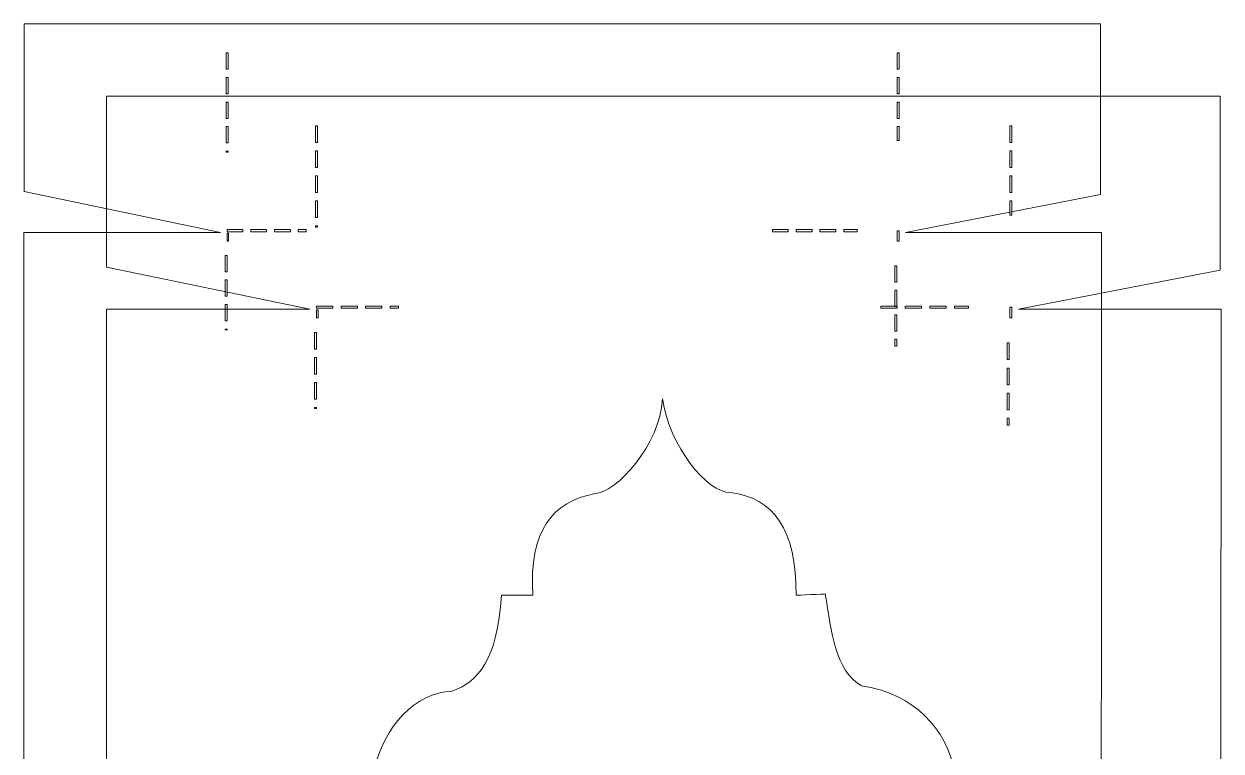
# Model space of a CAD drawing. Header units: centimetres. Extents: x -11.4 to 11.4, y -13.5 to 13.5.
# Drawn here: x 0.28 to 11.36, y 6.73 to 13.46 of the extents above; entities that cross this region are included whole.
import ezdxf

# ---------------------------------------------------------------- set-up
doc = ezdxf.new("R2010")
doc.units = ezdxf.units.CM
doc.header["$MEASUREMENT"] = 0
doc.layers.add('Layer 1', color=7, linetype='Continuous')

msp = doc.modelspace()

# ---------------------------------------------------------------- linework, layer by layer
at = {"layer": 'Layer 1', "color": 238, "lineweight": 18}
for points, knots in [([(0.28328, 13.45996), (0.28328, 13.45996), (0.28328, 11.90787), (0.28328, 11.90787), (0.28328, 11.90787), (0.28328, 11.90787), (2.10074, 11.52902), (2.10074, 11.52902), (2.10074, 11.52902), (2.10074, 11.52902), (0.28042, 11.52783), (0.28042, 11.52783), (0.28042, 11.52783), (0.28042, 11.52783), (0.28042, 2.8578), (0.28042, 2.8578), (0.28042, 2.8578), (0.28042, 2.8578), (2.09502, 2.8578), (2.09502, 2.8578), (2.09502, 2.8578), (2.09502, 2.8578), (0.28328, 2.48012), (0.28328, 2.48012), (0.28328, 2.48012), (0.28328, 2.48012), (0.28328, 0.92804), (0.28328, 0.92804), (0.28328, 0.92804), (0.28328, 0.92804), (10.2424, 0.92804), (10.2424, 0.92804), (10.2424, 0.92804), (10.2424, 0.92804), (10.24354, 2.50672), (10.24354, 2.50672), (10.24354, 2.50672), (10.24354, 2.50672), (8.45183, 2.8578), (8.45183, 2.8578), (8.45183, 2.8578), (8.45183, 2.8578), (10.24812, 2.8578), (10.24812, 2.8578), (10.24812, 2.8578), (10.24812, 2.8578), (10.25155, 11.52902), (10.25155, 11.52902), (10.25155, 11.52902), (10.25155, 11.52902), (8.43981, 11.52783), (8.43981, 11.52783), (8.43981, 11.52783), (8.43981, 11.52783), (10.24353, 11.88069), (10.24353, 11.88069), (10.24353, 11.88069), (10.24353, 11.88069), (10.24239, 13.45996), (10.24239, 13.45996), (10.24239, 13.45996), (10.24239, 13.45996), (0.28327, 13.45996), (0.28327, 13.45996), (0.28327, 13.45996), (0.28327, 13.45996), (0.28328, 13.45996), (0.28328, 13.45996)], [0, 0, 0, 0, 0.05555556, 0.05555556, 0.05555556, 0.05555556, 0.11111111, 0.11111111, 0.11111111, 0.11111111, 0.16666667, 0.16666667, 0.16666667, 0.16666667, 0.22222222, 0.22222222, 0.22222222, 0.22222222, 0.27777778, 0.27777778, 0.27777778, 0.27777778, 0.33333333, 0.33333333, 0.33333333, 0.33333333, 0.38888889, 0.38888889, 0.38888889, 0.38888889, 0.44444444, 0.44444444, 0.44444444, 0.44444444, 0.5, 0.5, 0.5, 0.5, 0.55555556, 0.55555556, 0.55555556, 0.55555556, 0.61111111, 0.61111111, 0.61111111, 0.61111111, 0.66666667, 0.66666667, 0.66666667, 0.66666667, 0.72222222, 0.72222222, 0.72222222, 0.72222222, 0.77777778, 0.77777778, 0.77777778, 0.77777778, 0.83333333, 0.83333333, 0.83333333, 0.83333333, 0.88888889, 0.88888889, 0.88888889, 0.88888889, 1, 1, 1, 1]), ([(2.15108, 13.19103), (2.15108, 13.19103), (2.16939, 13.19103), (2.16939, 13.19103), (2.16939, 13.19103), (2.16939, 13.19103), (2.16939, 13.03972), (2.16939, 13.03972), (2.16939, 13.03972), (2.16939, 13.03972), (2.15108, 13.03972), (2.15108, 13.03972), (2.15108, 13.03972), (2.15108, 13.03972), (2.15108, 13.19103), (2.15108, 13.19103)], [0, 0, 0, 0, 0.2, 0.2, 0.2, 0.2, 0.4, 0.4, 0.4, 0.4, 0.6, 0.6, 0.6, 0.6, 1, 1, 1, 1]), ([(8.36202, 13.19103), (8.36202, 13.19103), (8.38033, 13.19103), (8.38033, 13.19103), (8.38033, 13.19103), (8.38033, 13.19103), (8.38033, 13.03972), (8.38033, 13.03972), (8.38033, 13.03972), (8.38033, 13.03972), (8.36202, 13.03972), (8.36202, 13.03972), (8.36202, 13.03972), (8.36202, 13.03972), (8.36202, 13.19103), (8.36202, 13.19103)], [0, 0, 0, 0, 0.2, 0.2, 0.2, 0.2, 0.4, 0.4, 0.4, 0.4, 0.6, 0.6, 0.6, 0.6, 1, 1, 1, 1]), ([(2.15108, 12.96407), (2.15108, 12.96407), (2.16939, 12.96407), (2.16939, 12.96407), (2.16939, 12.96407), (2.16939, 12.96407), (2.16939, 12.81276), (2.16939, 12.81276), (2.16939, 12.81276), (2.16939, 12.81276), (2.15108, 12.81276), (2.15108, 12.81276), (2.15108, 12.81276), (2.15108, 12.81276), (2.15108, 12.96407), (2.15108, 12.96407)], [0, 0, 0, 0, 0.2, 0.2, 0.2, 0.2, 0.4, 0.4, 0.4, 0.4, 0.6, 0.6, 0.6, 0.6, 1, 1, 1, 1]), ([(8.36202, 12.96407), (8.36202, 12.96407), (8.38033, 12.96407), (8.38033, 12.96407), (8.38033, 12.96407), (8.38033, 12.96407), (8.38033, 12.81276), (8.38033, 12.81276), (8.38033, 12.81276), (8.38033, 12.81276), (8.36202, 12.81276), (8.36202, 12.81276), (8.36202, 12.81276), (8.36202, 12.81276), (8.36202, 12.96407), (8.36202, 12.96407)], [0, 0, 0, 0, 0.2, 0.2, 0.2, 0.2, 0.4, 0.4, 0.4, 0.4, 0.6, 0.6, 0.6, 0.6, 1, 1, 1, 1]), ([(2.15108, 12.73711), (2.15108, 12.73711), (2.16939, 12.73711), (2.16939, 12.73711), (2.16939, 12.73711), (2.16939, 12.73711), (2.16939, 12.5858), (2.16939, 12.5858), (2.16939, 12.5858), (2.16939, 12.5858), (2.15108, 12.5858), (2.15108, 12.5858), (2.15108, 12.5858), (2.15108, 12.5858), (2.15108, 12.73711), (2.15108, 12.73711)], [0, 0, 0, 0, 0.2, 0.2, 0.2, 0.2, 0.4, 0.4, 0.4, 0.4, 0.6, 0.6, 0.6, 0.6, 1, 1, 1, 1]), ([(8.36202, 12.73711), (8.36202, 12.73711), (8.38033, 12.73711), (8.38033, 12.73711), (8.38033, 12.73711), (8.38033, 12.73711), (8.38033, 12.5858), (8.38033, 12.5858), (8.38033, 12.5858), (8.38033, 12.5858), (8.36202, 12.5858), (8.36202, 12.5858), (8.36202, 12.5858), (8.36202, 12.5858), (8.36202, 12.73711), (8.36202, 12.73711)], [0, 0, 0, 0, 0.2, 0.2, 0.2, 0.2, 0.4, 0.4, 0.4, 0.4, 0.6, 0.6, 0.6, 0.6, 1, 1, 1, 1]), ([(2.15108, 12.51015), (2.15108, 12.51015), (2.16939, 12.51015), (2.16939, 12.51015), (2.16939, 12.51015), (2.16939, 12.51015), (2.16939, 12.35884), (2.16939, 12.35884), (2.16939, 12.35884), (2.16939, 12.35884), (2.15108, 12.35884), (2.15108, 12.35884), (2.15108, 12.35884), (2.15108, 12.35884), (2.15108, 12.51015), (2.15108, 12.51015)], [0, 0, 0, 0, 0.2, 0.2, 0.2, 0.2, 0.4, 0.4, 0.4, 0.4, 0.6, 0.6, 0.6, 0.6, 1, 1, 1, 1]), ([(8.36202, 12.51015), (8.36202, 12.51015), (8.38033, 12.51015), (8.38033, 12.51015), (8.38033, 12.51015), (8.38033, 12.51015), (8.38033, 12.38071), (8.38033, 12.38071), (8.38033, 12.38071), (8.38033, 12.38071), (8.36202, 12.38071), (8.36202, 12.38071), (8.36202, 12.38071), (8.36202, 12.38071), (8.36202, 12.51015), (8.36202, 12.51015)], [0, 0, 0, 0, 0.2, 0.2, 0.2, 0.2, 0.4, 0.4, 0.4, 0.4, 0.6, 0.6, 0.6, 0.6, 1, 1, 1, 1]), ([(2.15108, 12.28319), (2.15108, 12.28319), (2.16939, 12.28319), (2.16939, 12.28319), (2.16939, 12.28319), (2.16939, 12.28319), (2.16939, 12.27255), (2.16939, 12.27255), (2.16939, 12.27255), (2.16939, 12.27255), (2.15108, 12.27255), (2.15108, 12.27255), (2.15108, 12.27255), (2.15108, 12.27255), (2.15108, 12.28319), (2.15108, 12.28319)], [0, 0, 0, 0, 0.2, 0.2, 0.2, 0.2, 0.4, 0.4, 0.4, 0.4, 0.6, 0.6, 0.6, 0.6, 1, 1, 1, 1]), ([(2.16024, 11.55561), (2.16024, 11.55561), (2.30669, 11.55561), (2.30669, 11.55561), (2.30669, 11.55561), (2.30669, 11.55561), (2.30669, 11.5367), (2.30669, 11.5367), (2.30669, 11.5367), (2.30669, 11.5367), (2.16024, 11.5367), (2.16024, 11.5367), (2.16024, 11.5367), (2.16024, 11.5367), (2.16024, 11.55561), (2.16024, 11.55561)], [0, 0, 0, 0, 0.2, 0.2, 0.2, 0.2, 0.4, 0.4, 0.4, 0.4, 0.6, 0.6, 0.6, 0.6, 1, 1, 1, 1]), ([(2.16024, 11.52192), (2.16024, 11.52192), (2.17454, 11.52192), (2.17454, 11.52192), (2.17454, 11.52192), (2.17454, 11.52192), (2.17454, 11.4504), (2.17454, 11.4504), (2.17454, 11.4504), (2.17454, 11.4504), (2.16024, 11.4504), (2.16024, 11.4504), (2.16024, 11.4504), (2.16024, 11.4504), (2.16024, 11.52192), (2.16024, 11.52192)], [0, 0, 0, 0, 0.2, 0.2, 0.2, 0.2, 0.4, 0.4, 0.4, 0.4, 0.6, 0.6, 0.6, 0.6, 1, 1, 1, 1]), ([(2.37991, 11.55561), (2.37991, 11.55561), (2.52636, 11.55561), (2.52636, 11.55561), (2.52636, 11.55561), (2.52636, 11.55561), (2.52636, 11.5367), (2.52636, 11.5367), (2.52636, 11.5367), (2.52636, 11.5367), (2.37991, 11.5367), (2.37991, 11.5367), (2.37991, 11.5367), (2.37991, 11.5367), (2.37991, 11.55561), (2.37991, 11.55561)], [0, 0, 0, 0, 0.2, 0.2, 0.2, 0.2, 0.4, 0.4, 0.4, 0.4, 0.6, 0.6, 0.6, 0.6, 1, 1, 1, 1]), ([(2.59959, 11.55561), (2.59959, 11.55561), (2.74604, 11.55561), (2.74604, 11.55561), (2.74604, 11.55561), (2.74604, 11.55561), (2.74604, 11.5367), (2.74604, 11.5367), (2.74604, 11.5367), (2.74604, 11.5367), (2.59959, 11.5367), (2.59959, 11.5367), (2.59959, 11.5367), (2.59959, 11.5367), (2.59959, 11.55561), (2.59959, 11.55561)], [0, 0, 0, 0, 0.2, 0.2, 0.2, 0.2, 0.4, 0.4, 0.4, 0.4, 0.6, 0.6, 0.6, 0.6, 1, 1, 1, 1]), ([(2.81926, 11.55561), (2.81926, 11.55561), (2.89249, 11.55561), (2.89249, 11.55561), (2.89249, 11.55561), (2.89249, 11.55561), (2.89249, 11.5367), (2.89249, 11.5367), (2.89249, 11.5367), (2.89249, 11.5367), (2.81926, 11.5367), (2.81926, 11.5367), (2.81926, 11.5367), (2.81926, 11.5367), (2.81926, 11.55561), (2.81926, 11.55561)], [0, 0, 0, 0, 0.2, 0.2, 0.2, 0.2, 0.4, 0.4, 0.4, 0.4, 0.6, 0.6, 0.6, 0.6, 1, 1, 1, 1]), ([(7.20759, 11.55561), (7.20759, 11.55561), (7.35404, 11.55561), (7.35404, 11.55561), (7.35404, 11.55561), (7.35404, 11.55561), (7.35404, 11.5367), (7.35404, 11.5367), (7.35404, 11.5367), (7.35404, 11.5367), (7.20759, 11.5367), (7.20759, 11.5367), (7.20759, 11.5367), (7.20759, 11.5367), (7.20759, 11.55561), (7.20759, 11.55561)], [0, 0, 0, 0, 0.2, 0.2, 0.2, 0.2, 0.4, 0.4, 0.4, 0.4, 0.6, 0.6, 0.6, 0.6, 1, 1, 1, 1]), ([(7.42726, 11.55561), (7.42726, 11.55561), (7.57371, 11.55561), (7.57371, 11.55561), (7.57371, 11.55561), (7.57371, 11.55561), (7.57371, 11.5367), (7.57371, 11.5367), (7.57371, 11.5367), (7.57371, 11.5367), (7.42726, 11.5367), (7.42726, 11.5367), (7.42726, 11.5367), (7.42726, 11.5367), (7.42726, 11.55561), (7.42726, 11.55561)], [0, 0, 0, 0, 0.2, 0.2, 0.2, 0.2, 0.4, 0.4, 0.4, 0.4, 0.6, 0.6, 0.6, 0.6, 1, 1, 1, 1]), ([(7.64693, 11.55561), (7.64693, 11.55561), (7.79338, 11.55561), (7.79338, 11.55561), (7.79338, 11.55561), (7.79338, 11.55561), (7.79338, 11.5367), (7.79338, 11.5367), (7.79338, 11.5367), (7.79338, 11.5367), (7.64693, 11.5367), (7.64693, 11.5367), (7.64693, 11.5367), (7.64693, 11.5367), (7.64693, 11.55561), (7.64693, 11.55561)], [0, 0, 0, 0, 0.2, 0.2, 0.2, 0.2, 0.4, 0.4, 0.4, 0.4, 0.6, 0.6, 0.6, 0.6, 1, 1, 1, 1]), ([(7.86661, 11.55561), (7.86661, 11.55561), (7.99247, 11.55561), (7.99247, 11.55561), (7.99247, 11.55561), (7.99247, 11.55561), (7.99247, 11.5367), (7.99247, 11.5367), (7.99247, 11.5367), (7.99247, 11.5367), (7.86661, 11.5367), (7.86661, 11.5367), (7.86661, 11.5367), (7.86661, 11.5367), (7.86661, 11.55561), (7.86661, 11.55561)], [0, 0, 0, 0, 0.2, 0.2, 0.2, 0.2, 0.4, 0.4, 0.4, 0.4, 0.6, 0.6, 0.6, 0.6, 1, 1, 1, 1]), ([(8.36202, 11.54616), (8.36202, 11.54616), (8.38033, 11.54616), (8.38033, 11.54616), (8.38033, 11.54616), (8.38033, 11.54616), (8.38033, 11.45041), (8.38033, 11.45041), (8.38033, 11.45041), (8.38033, 11.45041), (8.36202, 11.45041), (8.36202, 11.45041), (8.36202, 11.45041), (8.36202, 11.45041), (8.36202, 11.54616), (8.36202, 11.54616)], [0, 0, 0, 0, 0.2, 0.2, 0.2, 0.2, 0.4, 0.4, 0.4, 0.4, 0.6, 0.6, 0.6, 0.6, 1, 1, 1, 1]), ([(2.14365, 11.31683), (2.14365, 11.31683), (2.16195, 11.31683), (2.16195, 11.31683), (2.16195, 11.31683), (2.16195, 11.31683), (2.16195, 11.16552), (2.16195, 11.16552), (2.16195, 11.16552), (2.16195, 11.16552), (2.14365, 11.16552), (2.14365, 11.16552), (2.14365, 11.16552), (2.14365, 11.16552), (2.14365, 11.31683), (2.14365, 11.31683)], [0, 0, 0, 0, 0.2, 0.2, 0.2, 0.2, 0.4, 0.4, 0.4, 0.4, 0.6, 0.6, 0.6, 0.6, 1, 1, 1, 1]), ([(8.33856, 11.22167), (8.33856, 11.22167), (8.35686, 11.22167), (8.35686, 11.22167), (8.35686, 11.22167), (8.35686, 11.22167), (8.35686, 11.07036), (8.35686, 11.07036), (8.35686, 11.07036), (8.35686, 11.07036), (8.33856, 11.07036), (8.33856, 11.07036), (8.33856, 11.07036), (8.33856, 11.07036), (8.33856, 11.22167), (8.33856, 11.22167)], [0, 0, 0, 0, 0.2, 0.2, 0.2, 0.2, 0.4, 0.4, 0.4, 0.4, 0.6, 0.6, 0.6, 0.6, 1, 1, 1, 1]), ([(2.14365, 11.08987), (2.14365, 11.08987), (2.16195, 11.08987), (2.16195, 11.08987), (2.16195, 11.08987), (2.16195, 11.08987), (2.16195, 10.93857), (2.16195, 10.93857), (2.16195, 10.93857), (2.16195, 10.93857), (2.14365, 10.93857), (2.14365, 10.93857), (2.14365, 10.93857), (2.14365, 10.93857), (2.14365, 11.08987), (2.14365, 11.08987)], [0, 0, 0, 0, 0.2, 0.2, 0.2, 0.2, 0.4, 0.4, 0.4, 0.4, 0.6, 0.6, 0.6, 0.6, 1, 1, 1, 1]), ([(8.33856, 10.99471), (8.33856, 10.99471), (8.35686, 10.99471), (8.35686, 10.99471), (8.35686, 10.99471), (8.35686, 10.99471), (8.35686, 10.8434), (8.35686, 10.8434), (8.35686, 10.8434), (8.35686, 10.8434), (8.33856, 10.8434), (8.33856, 10.8434), (8.33856, 10.8434), (8.33856, 10.8434), (8.33856, 10.99471), (8.33856, 10.99471)], [0, 0, 0, 0, 0.2, 0.2, 0.2, 0.2, 0.4, 0.4, 0.4, 0.4, 0.6, 0.6, 0.6, 0.6, 1, 1, 1, 1]), ([(2.14365, 10.86291), (2.14365, 10.86291), (2.16195, 10.86291), (2.16195, 10.86291), (2.16195, 10.86291), (2.16195, 10.86291), (2.16195, 10.7116), (2.16195, 10.7116), (2.16195, 10.7116), (2.16195, 10.7116), (2.14365, 10.7116), (2.14365, 10.7116), (2.14365, 10.7116), (2.14365, 10.7116), (2.14365, 10.86291), (2.14365, 10.86291)], [0, 0, 0, 0, 0.2, 0.2, 0.2, 0.2, 0.4, 0.4, 0.4, 0.4, 0.6, 0.6, 0.6, 0.6, 1, 1, 1, 1]), ([(8.33856, 10.76775), (8.33856, 10.76775), (8.35686, 10.76775), (8.35686, 10.76775), (8.35686, 10.76775), (8.35686, 10.76775), (8.35686, 10.61644), (8.35686, 10.61644), (8.35686, 10.61644), (8.35686, 10.61644), (8.33856, 10.61644), (8.33856, 10.61644), (8.33856, 10.61644), (8.33856, 10.61644), (8.33856, 10.76775), (8.33856, 10.76775)], [0, 0, 0, 0, 0.2, 0.2, 0.2, 0.2, 0.4, 0.4, 0.4, 0.4, 0.6, 0.6, 0.6, 0.6, 1, 1, 1, 1]), ([(2.14365, 10.63595), (2.14365, 10.63595), (2.16195, 10.63595), (2.16195, 10.63595), (2.16195, 10.63595), (2.16195, 10.63595), (2.16195, 10.62886), (2.16195, 10.62886), (2.16195, 10.62886), (2.16195, 10.62886), (2.14365, 10.62886), (2.14365, 10.62886), (2.14365, 10.62886), (2.14365, 10.62886), (2.14365, 10.63595), (2.14365, 10.63595)], [0, 0, 0, 0, 0.2, 0.2, 0.2, 0.2, 0.4, 0.4, 0.4, 0.4, 0.6, 0.6, 0.6, 0.6, 1, 1, 1, 1]), ([(8.33856, 10.54079), (8.33856, 10.54079), (8.35686, 10.54079), (8.35686, 10.54079), (8.35686, 10.54079), (8.35686, 10.54079), (8.35686, 10.47636), (8.35686, 10.47636), (8.35686, 10.47636), (8.35686, 10.47636), (8.33856, 10.47636), (8.33856, 10.47636), (8.33856, 10.47636), (8.33856, 10.47636), (8.33856, 10.54079), (8.33856, 10.54079)], [0, 0, 0, 0, 0.2, 0.2, 0.2, 0.2, 0.4, 0.4, 0.4, 0.4, 0.6, 0.6, 0.6, 0.6, 1, 1, 1, 1])]:
    msp.add_open_spline(points, degree=3, knots=knots, dxfattribs=at)
at = {"layer": 'Layer 1', "color": 234, "lineweight": 18}
for points, knots in [([(1.04545, 12.79148), (1.04545, 12.79148), (1.04545, 11.20689), (1.04545, 11.20689), (1.04545, 11.20689), (1.04545, 11.20689), (2.92612, 10.82059), (2.92612, 10.82059), (2.92612, 10.82059), (2.92612, 10.82059), (1.04291, 10.81932), (1.04291, 10.81932), (1.04291, 10.81932), (1.04291, 10.81932), (1.04291, 1.96749), (1.04291, 1.96749), (1.04291, 1.96749), (1.04291, 1.96749), (2.91977, 1.96749), (2.91977, 1.96749), (2.91977, 1.96749), (2.91977, 1.96749), (1.04546, 1.58246), (1.04546, 1.58246), (1.04546, 1.58246), (1.04546, 1.58246), (1.04546, -0.00213), (1.04546, -0.00213), (1.04546, -0.00213), (1.04546, -0.00213), (11.34909, -0.00213), (11.34909, -0.00213), (11.34909, -0.00213), (11.34909, -0.00213), (11.35036, 1.60914), (11.35036, 1.60914), (11.35036, 1.60914), (11.35036, 1.60914), (9.49638, 1.96748), (9.49638, 1.96748), (9.49638, 1.96748), (9.49638, 1.96748), (11.35481, 1.96748), (11.35481, 1.96748), (11.35481, 1.96748), (11.35481, 1.96748), (11.35862, 10.82058), (11.35862, 10.82058), (11.35862, 10.82058), (11.35862, 10.82058), (9.48431, 10.81931), (9.48431, 10.81931), (9.48431, 10.81931), (9.48431, 10.81931), (11.35036, 11.17956), (11.35036, 11.17956), (11.35036, 11.17956), (11.35036, 11.17956), (11.34909, 12.79147), (11.34909, 12.79147), (11.34909, 12.79147), (11.34909, 12.79147), (1.04546, 12.79147), (1.04546, 12.79147), (1.04546, 12.79147), (1.04546, 12.79147), (1.04545, 12.79148), (1.04545, 12.79148)], [0, 0, 0, 0, 0.05555556, 0.05555556, 0.05555556, 0.05555556, 0.11111111, 0.11111111, 0.11111111, 0.11111111, 0.16666667, 0.16666667, 0.16666667, 0.16666667, 0.22222222, 0.22222222, 0.22222222, 0.22222222, 0.27777778, 0.27777778, 0.27777778, 0.27777778, 0.33333333, 0.33333333, 0.33333333, 0.33333333, 0.38888889, 0.38888889, 0.38888889, 0.38888889, 0.44444444, 0.44444444, 0.44444444, 0.44444444, 0.5, 0.5, 0.5, 0.5, 0.55555556, 0.55555556, 0.55555556, 0.55555556, 0.61111111, 0.61111111, 0.61111111, 0.61111111, 0.66666667, 0.66666667, 0.66666667, 0.66666667, 0.72222222, 0.72222222, 0.72222222, 0.72222222, 0.77777778, 0.77777778, 0.77777778, 0.77777778, 0.83333333, 0.83333333, 0.83333333, 0.83333333, 0.88888889, 0.88888889, 0.88888889, 0.88888889, 1, 1, 1, 1]), ([(2.97822, 12.517), (2.97822, 12.517), (2.99728, 12.517), (2.99728, 12.517), (2.99728, 12.517), (2.99728, 12.517), (2.99728, 12.36261), (2.99728, 12.36261), (2.99728, 12.36261), (2.99728, 12.36261), (2.97822, 12.36261), (2.97822, 12.36261), (2.97822, 12.36261), (2.97822, 12.36261), (2.97822, 12.517), (2.97822, 12.517)], [0, 0, 0, 0, 0.2, 0.2, 0.2, 0.2, 0.4, 0.4, 0.4, 0.4, 0.6, 0.6, 0.6, 0.6, 1, 1, 1, 1]), ([(9.40361, 12.517), (9.40361, 12.517), (9.42267, 12.517), (9.42267, 12.517), (9.42267, 12.517), (9.42267, 12.517), (9.42267, 12.36261), (9.42267, 12.36261), (9.42267, 12.36261), (9.42267, 12.36261), (9.40361, 12.36261), (9.40361, 12.36261), (9.40361, 12.36261), (9.40361, 12.36261), (9.40361, 12.517), (9.40361, 12.517)], [0, 0, 0, 0, 0.2, 0.2, 0.2, 0.2, 0.4, 0.4, 0.4, 0.4, 0.6, 0.6, 0.6, 0.6, 1, 1, 1, 1]), ([(2.97822, 12.28509), (2.97822, 12.28509), (2.99728, 12.28509), (2.99728, 12.28509), (2.99728, 12.28509), (2.99728, 12.28509), (2.99728, 12.1307), (2.99728, 12.1307), (2.99728, 12.1307), (2.99728, 12.1307), (2.97822, 12.1307), (2.97822, 12.1307), (2.97822, 12.1307), (2.97822, 12.1307), (2.97822, 12.28509), (2.97822, 12.28509)], [0, 0, 0, 0, 0.2, 0.2, 0.2, 0.2, 0.4, 0.4, 0.4, 0.4, 0.6, 0.6, 0.6, 0.6, 1, 1, 1, 1]), ([(9.40361, 12.28509), (9.40361, 12.28509), (9.42267, 12.28509), (9.42267, 12.28509), (9.42267, 12.28509), (9.42267, 12.28509), (9.42267, 12.1307), (9.42267, 12.1307), (9.42267, 12.1307), (9.42267, 12.1307), (9.40361, 12.1307), (9.40361, 12.1307), (9.40361, 12.1307), (9.40361, 12.1307), (9.40361, 12.28509), (9.40361, 12.28509)], [0, 0, 0, 0, 0.2, 0.2, 0.2, 0.2, 0.4, 0.4, 0.4, 0.4, 0.6, 0.6, 0.6, 0.6, 1, 1, 1, 1]), ([(2.97822, 12.05382), (2.97822, 12.05382), (2.99728, 12.05382), (2.99728, 12.05382), (2.99728, 12.05382), (2.99728, 12.05382), (2.99728, 11.89943), (2.99728, 11.89943), (2.99728, 11.89943), (2.99728, 11.89943), (2.97822, 11.89943), (2.97822, 11.89943), (2.97822, 11.89943), (2.97822, 11.89943), (2.97822, 12.05382), (2.97822, 12.05382)], [0, 0, 0, 0, 0.2, 0.2, 0.2, 0.2, 0.4, 0.4, 0.4, 0.4, 0.6, 0.6, 0.6, 0.6, 1, 1, 1, 1]), ([(9.40361, 12.05382), (9.40361, 12.05382), (9.42267, 12.05382), (9.42267, 12.05382), (9.42267, 12.05382), (9.42267, 12.05382), (9.42267, 11.89943), (9.42267, 11.89943), (9.42267, 11.89943), (9.42267, 11.89943), (9.40361, 11.89943), (9.40361, 11.89943), (9.40361, 11.89943), (9.40361, 11.89943), (9.40361, 12.05382), (9.40361, 12.05382)], [0, 0, 0, 0, 0.2, 0.2, 0.2, 0.2, 0.4, 0.4, 0.4, 0.4, 0.6, 0.6, 0.6, 0.6, 1, 1, 1, 1]), ([(2.97822, 11.82192), (2.97822, 11.82192), (2.99728, 11.82192), (2.99728, 11.82192), (2.99728, 11.82192), (2.99728, 11.82192), (2.99728, 11.66753), (2.99728, 11.66753), (2.99728, 11.66753), (2.99728, 11.66753), (2.97822, 11.66753), (2.97822, 11.66753), (2.97822, 11.66753), (2.97822, 11.66753), (2.97822, 11.82192), (2.97822, 11.82192)], [0, 0, 0, 0, 0.2, 0.2, 0.2, 0.2, 0.4, 0.4, 0.4, 0.4, 0.6, 0.6, 0.6, 0.6, 1, 1, 1, 1]), ([(9.40361, 11.82192), (9.40361, 11.82192), (9.42267, 11.82192), (9.42267, 11.82192), (9.42267, 11.82192), (9.42267, 11.82192), (9.42267, 11.68977), (9.42267, 11.68977), (9.42267, 11.68977), (9.42267, 11.68977), (9.40361, 11.68977), (9.40361, 11.68977), (9.40361, 11.68977), (9.40361, 11.68977), (9.40361, 11.82192), (9.40361, 11.82192)], [0, 0, 0, 0, 0.2, 0.2, 0.2, 0.2, 0.4, 0.4, 0.4, 0.4, 0.6, 0.6, 0.6, 0.6, 1, 1, 1, 1]), ([(2.97822, 11.59001), (2.97822, 11.59001), (2.99728, 11.59001), (2.99728, 11.59001), (2.99728, 11.59001), (2.99728, 11.59001), (2.99728, 11.57921), (2.99728, 11.57921), (2.99728, 11.57921), (2.99728, 11.57921), (2.97822, 11.57921), (2.97822, 11.57921), (2.97822, 11.57921), (2.97822, 11.57921), (2.97822, 11.59001), (2.97822, 11.59001)], [0, 0, 0, 0, 0.2, 0.2, 0.2, 0.2, 0.4, 0.4, 0.4, 0.4, 0.6, 0.6, 0.6, 0.6, 1, 1, 1, 1]), ([(2.98775, 10.84728), (2.98775, 10.84728), (3.13897, 10.84728), (3.13897, 10.84728), (3.13897, 10.84728), (3.13897, 10.84728), (3.13897, 10.82822), (3.13897, 10.82822), (3.13897, 10.82822), (3.13897, 10.82822), (2.98775, 10.82822), (2.98775, 10.82822), (2.98775, 10.82822), (2.98775, 10.82822), (2.98775, 10.84728), (2.98775, 10.84728)], [0, 0, 0, 0, 0.2, 0.2, 0.2, 0.2, 0.4, 0.4, 0.4, 0.4, 0.6, 0.6, 0.6, 0.6, 1, 1, 1, 1]), ([(2.98775, 10.81297), (2.98775, 10.81297), (3.00236, 10.81297), (3.00236, 10.81297), (3.00236, 10.81297), (3.00236, 10.81297), (3.00236, 10.7399), (3.00236, 10.7399), (3.00236, 10.7399), (3.00236, 10.7399), (2.98775, 10.7399), (2.98775, 10.7399), (2.98775, 10.7399), (2.98775, 10.7399), (2.98775, 10.81297), (2.98775, 10.81297)], [0, 0, 0, 0, 0.2, 0.2, 0.2, 0.2, 0.4, 0.4, 0.4, 0.4, 0.6, 0.6, 0.6, 0.6, 1, 1, 1, 1]), ([(3.21458, 10.84728), (3.21458, 10.84728), (3.36643, 10.84728), (3.36643, 10.84728), (3.36643, 10.84728), (3.36643, 10.84728), (3.36643, 10.82822), (3.36643, 10.82822), (3.36643, 10.82822), (3.36643, 10.82822), (3.21458, 10.82822), (3.21458, 10.82822), (3.21458, 10.82822), (3.21458, 10.82822), (3.21458, 10.84728), (3.21458, 10.84728)], [0, 0, 0, 0, 0.2, 0.2, 0.2, 0.2, 0.4, 0.4, 0.4, 0.4, 0.6, 0.6, 0.6, 0.6, 1, 1, 1, 1]), ([(3.44203, 10.84728), (3.44203, 10.84728), (3.59388, 10.84728), (3.59388, 10.84728), (3.59388, 10.84728), (3.59388, 10.84728), (3.59388, 10.82822), (3.59388, 10.82822), (3.59388, 10.82822), (3.59388, 10.82822), (3.44203, 10.82822), (3.44203, 10.82822), (3.44203, 10.82822), (3.44203, 10.82822), (3.44203, 10.84728), (3.44203, 10.84728)], [0, 0, 0, 0, 0.2, 0.2, 0.2, 0.2, 0.4, 0.4, 0.4, 0.4, 0.6, 0.6, 0.6, 0.6, 1, 1, 1, 1]), ([(3.66949, 10.84728), (3.66949, 10.84728), (3.7451, 10.84728), (3.7451, 10.84728), (3.7451, 10.84728), (3.7451, 10.84728), (3.7451, 10.82822), (3.7451, 10.82822), (3.7451, 10.82822), (3.7451, 10.82822), (3.66949, 10.82822), (3.66949, 10.82822), (3.66949, 10.82822), (3.66949, 10.82822), (3.66949, 10.84728), (3.66949, 10.84728)], [0, 0, 0, 0, 0.2, 0.2, 0.2, 0.2, 0.4, 0.4, 0.4, 0.4, 0.6, 0.6, 0.6, 0.6, 1, 1, 1, 1]), ([(8.20914, 10.84728), (8.20914, 10.84728), (8.36099, 10.84728), (8.36099, 10.84728), (8.36099, 10.84728), (8.36099, 10.84728), (8.36099, 10.82822), (8.36099, 10.82822), (8.36099, 10.82822), (8.36099, 10.82822), (8.20914, 10.82822), (8.20914, 10.82822), (8.20914, 10.82822), (8.20914, 10.82822), (8.20914, 10.84728), (8.20914, 10.84728)], [0, 0, 0, 0, 0.2, 0.2, 0.2, 0.2, 0.4, 0.4, 0.4, 0.4, 0.6, 0.6, 0.6, 0.6, 1, 1, 1, 1]), ([(8.4366, 10.84728), (8.4366, 10.84728), (8.58782, 10.84728), (8.58782, 10.84728), (8.58782, 10.84728), (8.58782, 10.84728), (8.58782, 10.82822), (8.58782, 10.82822), (8.58782, 10.82822), (8.58782, 10.82822), (8.4366, 10.82822), (8.4366, 10.82822), (8.4366, 10.82822), (8.4366, 10.82822), (8.4366, 10.84728), (8.4366, 10.84728)], [0, 0, 0, 0, 0.2, 0.2, 0.2, 0.2, 0.4, 0.4, 0.4, 0.4, 0.6, 0.6, 0.6, 0.6, 1, 1, 1, 1]), ([(8.66406, 10.84728), (8.66406, 10.84728), (8.81528, 10.84728), (8.81528, 10.84728), (8.81528, 10.84728), (8.81528, 10.84728), (8.81528, 10.82822), (8.81528, 10.82822), (8.81528, 10.82822), (8.81528, 10.82822), (8.66406, 10.82822), (8.66406, 10.82822), (8.66406, 10.82822), (8.66406, 10.82822), (8.66406, 10.84728), (8.66406, 10.84728)], [0, 0, 0, 0, 0.2, 0.2, 0.2, 0.2, 0.4, 0.4, 0.4, 0.4, 0.6, 0.6, 0.6, 0.6, 1, 1, 1, 1]), ([(8.89088, 10.84728), (8.89088, 10.84728), (9.02113, 10.84728), (9.02113, 10.84728), (9.02113, 10.84728), (9.02113, 10.84728), (9.02113, 10.82822), (9.02113, 10.82822), (9.02113, 10.82822), (9.02113, 10.82822), (8.89088, 10.82822), (8.89088, 10.82822), (8.89088, 10.82822), (8.89088, 10.82822), (8.89088, 10.84728), (8.89088, 10.84728)], [0, 0, 0, 0, 0.2, 0.2, 0.2, 0.2, 0.4, 0.4, 0.4, 0.4, 0.6, 0.6, 0.6, 0.6, 1, 1, 1, 1]), ([(9.40361, 10.83775), (9.40361, 10.83775), (9.42267, 10.83775), (9.42267, 10.83775), (9.42267, 10.83775), (9.42267, 10.83775), (9.42267, 10.7399), (9.42267, 10.7399), (9.42267, 10.7399), (9.42267, 10.7399), (9.40361, 10.7399), (9.40361, 10.7399), (9.40361, 10.7399), (9.40361, 10.7399), (9.40361, 10.83775), (9.40361, 10.83775)], [0, 0, 0, 0, 0.2, 0.2, 0.2, 0.2, 0.4, 0.4, 0.4, 0.4, 0.6, 0.6, 0.6, 0.6, 1, 1, 1, 1]), ([(2.9706, 10.60393), (2.9706, 10.60393), (2.98902, 10.60393), (2.98902, 10.60393), (2.98902, 10.60393), (2.98902, 10.60393), (2.98902, 10.44954), (2.98902, 10.44954), (2.98902, 10.44954), (2.98902, 10.44954), (2.9706, 10.44954), (2.9706, 10.44954), (2.9706, 10.44954), (2.9706, 10.44954), (2.9706, 10.60393), (2.9706, 10.60393)], [0, 0, 0, 0, 0.2, 0.2, 0.2, 0.2, 0.4, 0.4, 0.4, 0.4, 0.6, 0.6, 0.6, 0.6, 1, 1, 1, 1]), ([(9.37947, 10.50672), (9.37947, 10.50672), (9.39853, 10.50672), (9.39853, 10.50672), (9.39853, 10.50672), (9.39853, 10.50672), (9.39853, 10.35233), (9.39853, 10.35233), (9.39853, 10.35233), (9.39853, 10.35233), (9.37947, 10.35233), (9.37947, 10.35233), (9.37947, 10.35233), (9.37947, 10.35233), (9.37947, 10.50672), (9.37947, 10.50672)], [0, 0, 0, 0, 0.2, 0.2, 0.2, 0.2, 0.4, 0.4, 0.4, 0.4, 0.6, 0.6, 0.6, 0.6, 1, 1, 1, 1]), ([(2.9706, 10.37203), (2.9706, 10.37203), (2.98902, 10.37203), (2.98902, 10.37203), (2.98902, 10.37203), (2.98902, 10.37203), (2.98902, 10.21764), (2.98902, 10.21764), (2.98902, 10.21764), (2.98902, 10.21764), (2.9706, 10.21764), (2.9706, 10.21764), (2.9706, 10.21764), (2.9706, 10.21764), (2.9706, 10.37203), (2.9706, 10.37203)], [0, 0, 0, 0, 0.2, 0.2, 0.2, 0.2, 0.4, 0.4, 0.4, 0.4, 0.6, 0.6, 0.6, 0.6, 1, 1, 1, 1]), ([(9.37947, 10.27482), (9.37947, 10.27482), (9.39853, 10.27482), (9.39853, 10.27482), (9.39853, 10.27482), (9.39853, 10.27482), (9.39853, 10.12043), (9.39853, 10.12043), (9.39853, 10.12043), (9.39853, 10.12043), (9.37947, 10.12043), (9.37947, 10.12043), (9.37947, 10.12043), (9.37947, 10.12043), (9.37947, 10.27482), (9.37947, 10.27482)], [0, 0, 0, 0, 0.2, 0.2, 0.2, 0.2, 0.4, 0.4, 0.4, 0.4, 0.6, 0.6, 0.6, 0.6, 1, 1, 1, 1]), ([(2.9706, 10.14012), (2.9706, 10.14012), (2.98902, 10.14012), (2.98902, 10.14012), (2.98902, 10.14012), (2.98902, 10.14012), (2.98902, 9.98573), (2.98902, 9.98573), (2.98902, 9.98573), (2.98902, 9.98573), (2.9706, 9.98573), (2.9706, 9.98573), (2.9706, 9.98573), (2.9706, 9.98573), (2.9706, 10.14012), (2.9706, 10.14012)], [0, 0, 0, 0, 0.2, 0.2, 0.2, 0.2, 0.4, 0.4, 0.4, 0.4, 0.6, 0.6, 0.6, 0.6, 1, 1, 1, 1]), ([(6.18933, 9.98891), (6.25064, 9.55736), (6.60416, 9.11542), (6.8177, 9.12228), (6.8177, 9.12228), (7.21616, 9.0733), (7.43228, 8.78057), (7.42574, 8.17178), (7.42574, 8.17178), (7.42703, 8.17183), (7.6964, 8.18321), (7.6964, 8.18321), (7.6964, 8.18321), (7.75453, 7.82703), (7.79095, 7.47411), (8.02679, 7.33437), (8.02679, 7.33437), (8.0268, 7.33437), (8.02678, 7.33373), (8.02679, 7.33373), (8.02679, 7.33373), (9.01166, 7.19915), (9.24044, 5.96438), (8.33558, 5.51469), (8.33558, 5.51469), (8.33558, 5.51469), (8.33558, 2.47767), (8.33558, 2.47767), (8.33558, 2.47767), (8.33558, 2.47767), (4.06533, 2.47767), (4.06533, 2.47767), (4.06533, 2.47767), (4.06533, 2.47767), (4.06533, 5.50452), (4.06533, 5.50452), (4.06533, 5.50452), (3.05458, 5.95399), (3.56759, 7.2707), (4.24196, 7.28353), (4.24196, 7.28353), (4.48333, 7.36914), (4.65921, 7.56678), (4.70005, 8.17176), (4.70005, 8.17176), (4.70091, 8.17176), (4.98851, 8.17176), (4.98851, 8.17176), (4.98851, 8.17176), (4.95684, 8.76752), (5.16776, 9.03857), (5.56669, 9.11209), (5.56669, 9.11209), (5.7544, 9.11547), (6.1727, 9.56693), (6.18934, 9.98889), (6.18934, 9.98889), (6.18934, 9.98889), (6.18933, 9.98891), (6.18933, 9.98891)], [0, 0, 0, 0, 0.0625, 0.0625, 0.0625, 0.0625, 0.125, 0.125, 0.125, 0.125, 0.1875, 0.1875, 0.1875, 0.1875, 0.25, 0.25, 0.25, 0.25, 0.3125, 0.3125, 0.3125, 0.3125, 0.375, 0.375, 0.375, 0.375, 0.4375, 0.4375, 0.4375, 0.4375, 0.5, 0.5, 0.5, 0.5, 0.5625, 0.5625, 0.5625, 0.5625, 0.625, 0.625, 0.625, 0.625, 0.6875, 0.6875, 0.6875, 0.6875, 0.75, 0.75, 0.75, 0.75, 0.8125, 0.8125, 0.8125, 0.8125, 0.875, 0.875, 0.875, 0.875, 1, 1, 1, 1]), ([(9.37947, 10.04291), (9.37947, 10.04291), (9.39853, 10.04291), (9.39853, 10.04291), (9.39853, 10.04291), (9.39853, 10.04291), (9.39853, 9.88852), (9.39853, 9.88852), (9.39853, 9.88852), (9.39853, 9.88852), (9.37947, 9.88852), (9.37947, 9.88852), (9.37947, 9.88852), (9.37947, 9.88852), (9.37947, 10.04291), (9.37947, 10.04291)], [0, 0, 0, 0, 0.2, 0.2, 0.2, 0.2, 0.4, 0.4, 0.4, 0.4, 0.6, 0.6, 0.6, 0.6, 1, 1, 1, 1]), ([(2.9706, 9.90885), (2.9706, 9.90885), (2.98902, 9.90885), (2.98902, 9.90885), (2.98902, 9.90885), (2.98902, 9.90885), (2.98902, 9.90123), (2.98902, 9.90123), (2.98902, 9.90123), (2.98902, 9.90123), (2.9706, 9.90123), (2.9706, 9.90123), (2.9706, 9.90123), (2.9706, 9.90123), (2.9706, 9.90885), (2.9706, 9.90885)], [0, 0, 0, 0, 0.2, 0.2, 0.2, 0.2, 0.4, 0.4, 0.4, 0.4, 0.6, 0.6, 0.6, 0.6, 1, 1, 1, 1]), ([(9.37947, 9.81164), (9.37947, 9.81164), (9.39853, 9.81164), (9.39853, 9.81164), (9.39853, 9.81164), (9.39853, 9.81164), (9.39853, 9.74556), (9.39853, 9.74556), (9.39853, 9.74556), (9.39853, 9.74556), (9.37947, 9.74556), (9.37947, 9.74556), (9.37947, 9.74556), (9.37947, 9.74556), (9.37947, 9.81164), (9.37947, 9.81164)], [0, 0, 0, 0, 0.2, 0.2, 0.2, 0.2, 0.4, 0.4, 0.4, 0.4, 0.6, 0.6, 0.6, 0.6, 1, 1, 1, 1])]:
    msp.add_open_spline(points, degree=3, knots=knots, dxfattribs=at)

doc.saveas('drawing.dxf')
